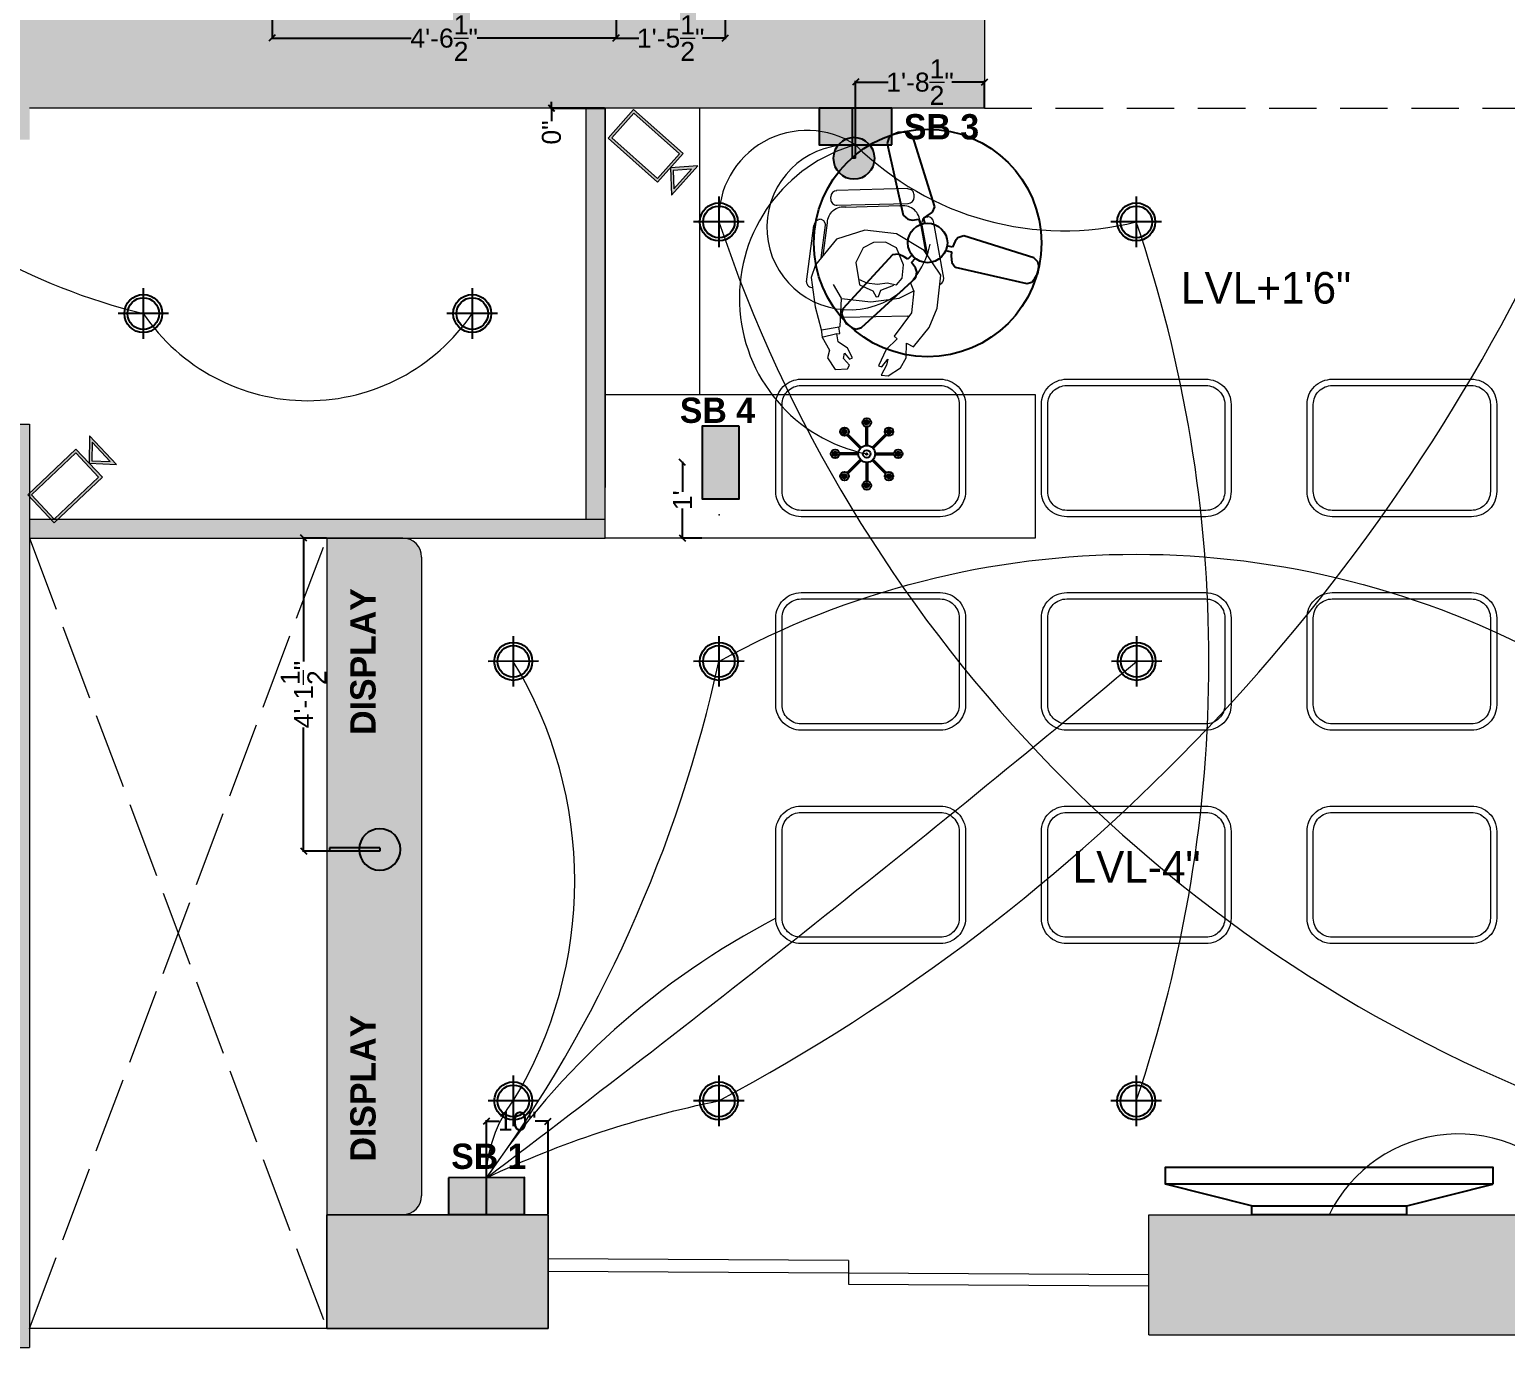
# Model space of a CAD drawing. Header units: inches. Extents: x -4677 to 18437, y -5264 to 2453.
# Drawn here: x 2816 to 3049.4, y -927.1 to -718.7 of the extents above; entities that cross this region are included whole.
import ezdxf

# ---------------------------------------------------------------- set-up
doc = ezdxf.new("R2010")
doc.units = ezdxf.units.IN
doc.linetypes.add('ACAD_ISO02W100', pattern=[15, 12, -3])
doc.linetypes.add('DASHED2', pattern=[0.375, 0.25, -0.125])
doc.layers.add('FURNI', color=140, linetype='Continuous', lineweight=18)
doc.layers.add('HATCH', color=251, linetype='Continuous', lineweight=0, transparency=0.75)
for name, color, linetype in [('IEL-HATCH-002', 7, 'Continuous'), ('PDF11_PDF_CH', 7, 'Continuous'), ('THIET-BI', 21, 'Continuous')]:
    doc.layers.add(name, color=color, linetype=linetype)
doc.styles.add('HEMI', font='stylu.ttf')
doc.styles.get("Standard").update_dxf_attribs({"font": 'arial.ttf'})
doc.dimstyles.get("Standard").update_dxf_attribs({"dimtxt": 3, "dimasz": 1, "dimexe": 0.18, "dimexo": 0.0625, "dimgap": 0.09, "dimtad": 0, "dimdec": 1, "dimzin": 0, "dimdsep": 46, "dimlunit": 4, "dimtxsty": 'Standard', "dimblk": 'OBLIQUE', "dimcen": 0.09, "dimclrd": 5, "dimclre": 5, "dimclrt": 5, "dimadec": 0, "dimazin": 0, "dimtfac": 1, "dimtdec": 1, "dimtofl": 0, "dimtmove": 0, "dimatfit": 3, "dimldrblk": 'OBLIQUE', "dimfxl": 1, "dimtolj": 1, "dimtzin": 0, "dimarcsym": 0})

# ---------------------------------------------------------------- blocks, each defined once
blk = doc.blocks.new('ger')
at = {"color": 5}
for p, q in [((6473.06, -970.68), (6473.07, -978.68)), ((6469.07, -974.68), (6477.07, -974.68))]:
    blk.add_line(p, q, dxfattribs=at)
for radius in [3, 2.5]:
    blk.add_circle((6473.07, -974.68), radius, dxfattribs=at)
blk = doc.blocks.new('A$C1C43440E')
at = {"layer": 'THIET-BI', "color": 18, "true_color": 0x000000}
for p, q in [((152.8, 589.3), (143.8, 581.1)), ((172.3, 598), (152.8, 589.3)), ((191.8, 598.2), (172.3, 598)), ((207, 596.1), (191.8, 598.2)), ((217.6, 585.2), (207, 596.1)), ((283.9, 371.8), (217.6, 585.2)), ((143.8, 581.1), (139.5, 564.2)), ((139.5, 564.2), (187.9, 346)), ((276.4, 355.5), (283.9, 371.8)), ((187.9, 346), (202.2, 334.1)), ((202.2, 334.1), (215.2, 331.5)), ((215.2, 331.5), (234.9, 334.1)), ((234.9, 334.1), (240, 316.6)), ((249.5, 338.4), (260.9, 344.5)), ((254.3, 320.4), (249.5, 338.4)), ((260.9, 344.5), (276.4, 355.5)), ((354.4, 277.5), (345.6, 267.6)), ((371.8, 284), (354.4, 277.5)), ((585, 216.8), (371.8, 284)), ((155.8, 226), (4.2, 61.9)), ((173.7, 227.6), (155.8, 226)), ((191, 219.7), (173.7, 227.6)), ((215.1, 226), (202, 212.9)), ((316.5, 239.3), (334.4, 234.5)), ((338, 249.3), (320.3, 253.6)), ((334.4, 234.5), (334, 221.5)), ((345.6, 267.6), (338, 249.3)), ((202, 212.9), (191, 219.7)), ((213, 202.4), (225.6, 215.5)), ((225.1, 186.7), (213, 202.4)), ((229.3, 174.1), (225.1, 186.7)), ((334, 221.5), (335.9, 202.6)), ((335.9, 202.6), (346.1, 188)), ((346.1, 188), (564.1, 138.7)), ((597.5, 204.6), (585, 216.8)), ((600.1, 192.8), (597.5, 204.6)), ((597.8, 171.5), (600.1, 192.8)), ((61.4, 4.7), (226.1, 155.7)), ((226.1, 155.7), (229.3, 174.1)), ((564.1, 138.7), (578.9, 142.4)), ((578.9, 142.4), (588.3, 154.5)), ((588.3, 154.5), (597.8, 171.5)), ((4.2, 61.9), (0, 47.2)), ((0, 47.2), (5.8, 33)), ((5.8, 33), (15.7, 16.3)), ((15.7, 16.3), (33.1, 3.7)), ((33.1, 3.7), (44.6, 0)), ((44.6, 0), (61.4, 4.7))]:
    blk.add_line(p, q, dxfattribs=at)
blk.add_circle((262, 261.9), 60, dxfattribs=at)
blk = doc.blocks.new('3r')
blk.add_circle((6568.27, -1060.41), 21)
at = {"layer": 'THIET-BI', "xscale": 0.06069589590044594, "yscale": 0.06069589590044594, "zscale": 0.06069589590044594}
blk.add_blockref('A$C1C43440E', (6552.37, -1076.31), dxfattribs=at)
blk = doc.blocks.new('DVB')
at = {"color": 30, "linetype": 'ByBlock', "true_color": 0xf26722}
for p, q in [((4631.71, 639.61), (4631.71, 646)), ((4632.16, 639.61), (4632.16, 646)), ((4629.76, 638.62), (4625.24, 643.14)), ((4630.08, 638.93), (4625.56, 643.45)), ((4633.8, 638.93), (4638.32, 643.45)), ((4634.11, 638.62), (4638.64, 643.14)), ((4629.09, 636.98), (4622.69, 636.98)), ((4629.09, 636.53), (4622.69, 636.53)), ((4634.79, 636.98), (4641.19, 636.98)), ((4634.79, 636.53), (4641.19, 636.53)), ((4629.76, 634.9), (4625.24, 630.38)), ((4630.08, 634.58), (4625.56, 630.06)), ((4631.71, 633.9), (4631.71, 627.51)), ((4632.16, 633.9), (4632.16, 627.51)), ((4633.8, 634.58), (4638.32, 630.06)), ((4634.11, 634.9), (4638.64, 630.38))]:
    blk.add_line(p, q, dxfattribs=at)
for centre, radius in [((4631.94, 647.44), 1.46), ((4631.94, 647.44), 0.745), ((4631.94, 647.44), 0.457), ((4631.94, 647.44), 0.155), ((4624.38, 644.31), 1.46), ((4624.38, 644.31), 0.745), ((4624.38, 644.31), 0.457), ((4624.38, 644.31), 0.155), ((4639.49, 644.31), 1.46), ((4639.49, 644.31), 0.745), ((4639.49, 644.31), 0.457), ((4639.49, 644.31), 0.155), ((4621.25, 636.76), 1.46), ((4621.25, 636.76), 0.745), ((4621.25, 636.76), 0.457), ((4621.25, 636.76), 0.155), ((4631.94, 636.76), 2.86), ((4631.94, 636.76), 1.29), ((4631.94, 636.76), 0.269), ((4642.62, 636.76), 1.46), ((4642.62, 636.76), 0.745), ((4642.62, 636.76), 0.457), ((4642.62, 636.76), 0.155), ((4624.38, 629.2), 1.46), ((4624.38, 629.2), 0.745), ((4624.38, 629.2), 0.457), ((4624.38, 629.2), 0.155), ((4631.94, 626.07), 1.46), ((4631.94, 626.07), 0.745), ((4631.94, 626.07), 0.457), ((4631.94, 626.07), 0.155), ((4639.49, 629.2), 1.46), ((4639.49, 629.2), 0.745), ((4639.49, 629.2), 0.457), ((4639.49, 629.2), 0.155)]:
    blk.add_circle(centre, radius, dxfattribs=at)
blk = doc.blocks.new('wf')
at = {"layer": 'PDF11_PDF_CH', "lineweight": 5}
for points in [[(-7098.22, -1897.24), (-7098.22, -1897.58)], [(-7086.03, -1895.95), (-7097.27, -1896.23)], [(-7097.21, -1898.59), (-7085.97, -1898.31)], [(-7095.75, -1898.87), (-7087.27, -1898.64)], [(-7100.86, -1901.79), (-7102.04, -1910.67)], [(-7099.68, -1906.9), (-7099.01, -1901.73)], [(-7084.06, -1900.95), (-7083.16, -1906)], [(-7082.77, -1900.33), (-7082.94, -1900.39)], [(-7081.93, -1901.34), (-7080.35, -1910.11)], [(-7093.62, -1910.33), (-7092.49, -1910.84), (-7090.75, -1911.06), (-7089.23, -1910.84), (-7087.77, -1911.17), (-7086.87, -1910.11), (-7086.65, -1908.03), (-7087.77, -1905.33), (-7089.51, -1904.43), (-7091.42, -1904.49), (-7093.05, -1905.33), (-7094.18, -1907.63), (-7093.62, -1911.17), (-7091.48, -1912.13), (-7090.98, -1913.09), (-7090.58, -1913.03), (-7090.24, -1912.02), (-7088.17, -1911.23)], [(-7096.43, -1913.25), (-7097.72, -1911.12)], [(-7085.02, -1912.13), (-7085.52, -1910.78)], [(-7096.82, -1917.86), (-7099.63, -1918.31)], [(-7096.03, -1916.29), (-7086.03, -1916.06)], [(-7097.21, -1918.93), (-7099.57, -1919.49)]]:
    blk.add_lwpolyline(points, dxfattribs=at)
for points in [[(-7085.92, -1898.31, 0.414213), (-7084.96, -1897.3), (-7084.96, -1896.9)], [(-7099.35, -1906.51), (-7098.67, -1901.34, -0.458817), (-7095.71, -1898.85)], [(-7098.95, -1901.8, 0.414213), (-7100.02, -1900.78), (-7099.85, -1900.78)], [(-7082.83, -1906.51), (-7083.73, -1901.4, -0.414214), (-7082.78, -1900.39)], [(-7101.99, -1910.67, 0.414214), (-7100.98, -1911.62), (-7101.15, -1911.62)]]:
    blk.add_lwpolyline(points, format="xyb", dxfattribs=at)
blk.add_lwpolyline([(-7096.48, -1913.31), (-7091.82, -1913.87), (-7087.32, -1913.25), (-7085.02, -1912.13), (-7085.41, -1915.61), (-7088.11, -1919.27), (-7087.66, -1919.72), (-7089.4, -1921.4), (-7090.58, -1923.99), (-7090.08, -1924.16), (-7089.12, -1922.92), (-7089.35, -1923.87), (-7090.19, -1925.45), (-7089.06, -1925.56), (-7087.15, -1924.27), (-7086.25, -1922.69), (-7086.2, -1920.39), (-7085.07, -1920.95), (-7082.6, -1917.92), (-7081.31, -1914.88), (-7080.75, -1909.66), (-7083.39, -1905.72), (-7087.77, -1903.08), (-7092.77, -1902.52), (-7097.27, -1903.93), (-7100.58, -1908.03), (-7101.26, -1909.99), (-7100.64, -1914.66), (-7099.68, -1918.25), (-7099.52, -1919.43), (-7098.34, -1921.51), (-7098.67, -1922.69), (-7097.44, -1924.55), (-7095.53, -1924.44), (-7095.19, -1923.87), (-7096.14, -1922.81), (-7095.98, -1921.96), (-7095.19, -1922.92), (-7094.74, -1922.69), (-7095.53, -1921.18), (-7096.99, -1920.17), (-7097.21, -1918.93), (-7096.71, -1918.87), (-7096.88, -1917.81), (-7096.65, -1917.75)], close=True, dxfattribs=at)
for centre, radius, start, end in [((-7097.18, -1897.27), 0.983, 90.3735, 180.3735), ((-7085.95, -1896.99), 0.983, 1.8072, 91.8073), ((-7097.18, -1897.6), 0.983, 180.9887, 270.9888), ((-7086.68, -1901.26), 2.61, 5.8667, 102.464), ((-7099.83, -1901.82), 0.983, 91.192, 181.192), ((-7082.86, -1901.37), 0.983, 1.604, 91.604), ((-7081.28, -1910.19), 0.983, 295.8673, 1.5711), ((-7101.12, -1910.47), 1.15, 271.0278, 275.4764), ((-7096.12, -1912.33), 4.02, 263.3806, 271.247), ((-7086.11, -1912.1), 4.02, 271.5931, 275.6031)]:
    blk.add_arc(centre, radius, start, end, dxfattribs=at)
blk = doc.blocks.new('erh')
for p, q in [((3623.97, 765.54), (3599.36, 765.54)), ((3599.36, 765.54), (3599.36, 764.17)), ((3623.97, 764.17), (3623.97, 765.54)), ((3623.97, 764.17), (3599.36, 764.17))]:
    blk.add_line(p, q)
at = {"ltscale": 7}
for p, q in [((3599.36, 764.17), (3585.77, 760.72)), ((3623.97, 764.17), (3637.56, 760.72))]:
    blk.add_line(p, q, dxfattribs=at)
blk.add_lwpolyline([(3585.77, 760.72), (3637.56, 760.72), (3637.56, 758.04), (3585.77, 758.04)], close=True, dxfattribs=at)
blk = doc.blocks.new('WR')
at = {"layer": 'IEL-HATCH-002', "true_color": 0x58ba48, "transparency": 33554687}
h = blk.add_hatch(color=85, dxfattribs=at)
h.dxf.hatch_style = 1
h.paths.add_polyline_path([(6272.58, 1161.27), (6284.59, 1161.27), (6284.59, 1167.12), (6272.58, 1167.12)])
blk.add_lwpolyline([(6272.58, 1167.11), (6272.58, 1161.27), (6284.59, 1161.29), (6284.59, 1167.13)], close=True)
blk = doc.blocks.new('WGGG')
at = {"layer": 'IEL-HATCH-002', "transparency": 33554687}
h = blk.add_hatch(color=5, dxfattribs=at)
h.dxf.hatch_style = 1
h.paths.add_polyline_path([(4623.51, 516.19), (4635.02, 516.19), (4635.02, 522.02), (4623.51, 522.02)])
blk.add_lwpolyline([(4623.51, 522.02), (4623.51, 516.19), (4635.02, 516.19), (4635.02, 522.02)], close=True)
blk = doc.blocks.new('rst')
at = {"layer": 'HATCH', "true_color": 0xed1f24, "transparency": 33554687}
h = blk.add_hatch(color=240, dxfattribs=at)
h.dxf.hatch_style = 1
h.paths.add_polyline_path([(9145.23, 1295.53), (9130.09, 1295.53), (9137.67, 1288.17)])
h.paths.add_polyline_path([(9142.77, 1294.53), (9137.67, 1289.56), (9132.56, 1294.53)], flags=16)
h.paths.add_polyline_path([(9145.06, 1288.17), (9130.29, 1288.17), (9130.29, 1262.62), (9145.06, 1262.62)])
h.paths.add_polyline_path([(9144.06, 1287.17), (9144.06, 1263.62), (9131.29, 1263.62), (9131.29, 1287.17)], flags=16)
at = {"layer": 'FURNI', "color": 18, "true_color": 0x000000}
for points in [[(9145.23, 1295.53), (9130.09, 1295.53), (9137.67, 1288.17)], [(9142.77, 1294.53), (9132.56, 1294.53), (9137.67, 1289.56)], [(9130.29, 1288.17), (9145.06, 1288.17), (9145.06, 1262.62), (9130.29, 1262.62)], [(9131.29, 1287.17), (9144.06, 1287.17), (9144.06, 1263.62), (9131.29, 1263.62)]]:
    blk.add_lwpolyline(points, close=True, dxfattribs=at)
blk = doc.blocks.new('HT')
at = {"layer": 'IEL-HATCH-002', "true_color": 0xf7f281, "transparency": 33554687}
h = blk.add_hatch(color=51, dxfattribs=at)
h.dxf.hatch_style = 1
h.paths.add_polyline_path([(4618.55, 566.68, 0.962396), (4625.07, 566.43), (4621.82, 566.43), (4621.82, 566.93), (4625.07, 566.93, 0.962396)])
for p, q in [((4621.82, 566.93), (4629.77, 566.93)), ((4621.82, 566.93), (4621.82, 566.43)), ((4621.82, 566.43), (4629.77, 566.43)), ((4629.77, 566.93), (4629.77, 566.43))]:
    blk.add_line(p, q)
blk.add_circle((4621.82, 566.68), 3.27)
blk = doc.blocks.new('_Oblique')
at = {"color": 0, "linetype": 'ByBlock', "lineweight": -2}
blk.add_line((-0.5, -0.5), (0.5, 0.5), dxfattribs=at)
blk = doc.blocks.new('*D268')
at = {"color": 5, "lineweight": -2, "transparency": 16777216}
for p, q in [((2368.73, -1141.16), (2368.73, -1126.29)), ((2368.73, -1126.47), (2370.76, -1126.47)), ((2378.48, -1126.47), (2376.44, -1126.47)), ((2378.48, -1141.17), (2378.48, -1126.29))]:
    blk.add_line(p, q, dxfattribs=at)
at = {"layer": 'Defpoints', "color": 0, "transparency": 16777216}
for p in [(2378.48, -1126.47), (2368.73, -1141.23), (2378.48, -1141.24)]:
    blk.add_point(p, dxfattribs=at)
at = {"color": 5, "lineweight": -2, "transparency": 16777216, "rotation": 180}
blk.add_blockref('_Oblique', (2368.73, -1126.47), dxfattribs=at)
at = {"color": 5, "lineweight": -2, "transparency": 16777216}
blk.add_blockref('_Oblique', (2378.48, -1126.47), dxfattribs=at)
at = {"color": 5, "lineweight": 5, "transparency": 16777216, "insert": (2373.6, -1126.47), "char_height": 3, "attachment_point": 5}
blk.add_mtext('\\A1;10"', dxfattribs=at)
blk = doc.blocks.new('*D246')
at = {"color": 5, "lineweight": -2, "transparency": 16777216}
for p, q in [((2379.01, -966.24), (2379.01, -965.24)), ((2387.41, -966.24), (2378.83, -966.24)), ((2387.41, -966.3), (2378.83, -966.3)), ((2379.01, -966.3), (2379.01, -968.3))]:
    blk.add_line(p, q, dxfattribs=at)
at = {"layer": 'Defpoints', "color": 0, "transparency": 16777216}
for p in [(2379.01, -966.3), (2387.48, -966.24), (2387.48, -966.3)]:
    blk.add_point(p, dxfattribs=at)
at = {"color": 5, "lineweight": -2, "transparency": 16777216}
for p, rotation in [((2379.01, -966.24), 270), ((2379.01, -966.3), 90)]:
    blk.add_blockref('_Oblique', p, dxfattribs=dict(at, rotation=rotation))
at = {"color": 5, "lineweight": 5, "transparency": 16777216, "insert": (2379.01, -970.11), "char_height": 3, "attachment_point": 5, "rotation": 90}
blk.add_mtext('\\A1;0"', dxfattribs=at)
blk = doc.blocks.new('*D247')
at = {"color": 5, "lineweight": -2, "transparency": 16777216}
for p, q in [((2399.72, -1022.28), (2399.72, -1026.93)), ((2399.78, -1022.28), (2399.9, -1022.28)), ((2399.72, -1034.24), (2399.72, -1029.59)), ((2402.78, -1034.24), (2399.54, -1034.24))]:
    blk.add_line(p, q, dxfattribs=at)
at = {"layer": 'Defpoints', "color": 0, "transparency": 16777216}
for p in [(2399.72, -1022.28), (2399.72, -1034.24), (2402.84, -1034.24)]:
    blk.add_point(p, dxfattribs=at)
at = {"color": 5, "lineweight": -2, "transparency": 16777216}
for p, rotation in [((2399.72, -1022.28), 90), ((2399.72, -1034.24), 270)]:
    blk.add_blockref('_Oblique', p, dxfattribs=dict(at, rotation=rotation))
at = {"color": 5, "lineweight": 5, "transparency": 16777216, "insert": (2399.72, -1028.26), "char_height": 3, "attachment_point": 5, "rotation": 90}
blk.add_mtext("\\A1;1'", dxfattribs=at)
blk = doc.blocks.new('*D253')
at = {"color": 5, "lineweight": -2, "transparency": 16777216}
for p, q in [((2343.41, -1034.24), (2339.63, -1034.24)), ((2339.81, -1034.24), (2339.81, -1053.75)), ((2339.81, -1083.74), (2339.81, -1064.22)), ((2343.85, -1083.74), (2339.63, -1083.74))]:
    blk.add_line(p, q, dxfattribs=at)
at = {"layer": 'Defpoints', "color": 0, "transparency": 16777216}
for p in [(2339.81, -1034.24), (2343.48, -1034.24), (2343.91, -1083.74)]:
    blk.add_point(p, dxfattribs=at)
at = {"color": 5, "lineweight": -2, "transparency": 16777216}
for p, rotation in [((2339.81, -1034.24), 90), ((2339.81, -1083.74), 270)]:
    blk.add_blockref('_Oblique', p, dxfattribs=dict(at, rotation=rotation))
at = {"color": 5, "lineweight": 5, "transparency": 16777216, "insert": (2339.81, -1058.99), "char_height": 3, "attachment_point": 5, "rotation": 90}
blk.add_mtext('\\A1;4\'-1{\\H1x;\\S1/2;}"', dxfattribs=at)
blk = doc.blocks.new('*D254')
at = {"color": 5, "lineweight": -2, "transparency": 16777216}
for p, q in [((2389.23, -949.3), (2389.23, -955.36)), ((2406.48, -949.3), (2406.48, -955.36)), ((2389.23, -955.18), (2392.82, -955.18)), ((2406.48, -955.18), (2402.88, -955.18))]:
    blk.add_line(p, q, dxfattribs=at)
at = {"layer": 'Defpoints', "color": 0, "transparency": 16777216}
for p in [(2389.23, -949.24), (2406.48, -949.24), (2389.23, -955.18)]:
    blk.add_point(p, dxfattribs=at)
at = {"color": 5, "lineweight": -2, "transparency": 16777216, "rotation": 180}
blk.add_blockref('_Oblique', (2389.23, -955.18), dxfattribs=at)
at = {"color": 5, "lineweight": -2, "transparency": 16777216}
blk.add_blockref('_Oblique', (2406.48, -955.18), dxfattribs=at)
at = {"color": 5, "lineweight": 5, "transparency": 16777216, "insert": (2397.85, -955.18), "char_height": 3, "attachment_point": 5}
blk.add_mtext('\\A1;1\'-5{\\H1x;\\S1/2;}"', dxfattribs=at)
blk = doc.blocks.new('*D255')
at = {"color": 5, "lineweight": -2, "transparency": 16777216}
for p, q in [((2334.83, -949.3), (2334.83, -955.36)), ((2389.23, -949.3), (2389.23, -955.36)), ((2334.83, -955.18), (2356.8, -955.18)), ((2389.23, -955.18), (2367.26, -955.18))]:
    blk.add_line(p, q, dxfattribs=at)
at = {"layer": 'Defpoints', "color": 0, "transparency": 16777216}
for p in [(2334.83, -949.24), (2389.23, -949.24), (2334.83, -955.18)]:
    blk.add_point(p, dxfattribs=at)
at = {"color": 5, "lineweight": -2, "transparency": 16777216, "rotation": 180}
blk.add_blockref('_Oblique', (2334.83, -955.18), dxfattribs=at)
at = {"color": 5, "lineweight": -2, "transparency": 16777216}
blk.add_blockref('_Oblique', (2389.23, -955.18), dxfattribs=at)
at = {"color": 5, "lineweight": 5, "transparency": 16777216, "insert": (2362.03, -955.18), "char_height": 3, "attachment_point": 5}
blk.add_mtext('\\A1;4\'-6{\\H1x;\\S1/2;}"', dxfattribs=at)
blk = doc.blocks.new('*D256')
at = {"color": 5, "lineweight": -2, "transparency": 16777216}
for p, q in [((2427.09, -966.17), (2427.09, -961.96)), ((2427.09, -962.14), (2432.25, -962.14)), ((2447.48, -962.14), (2442.31, -962.14)), ((2447.48, -966.17), (2447.48, -961.96))]:
    blk.add_line(p, q, dxfattribs=at)
at = {"layer": 'Defpoints', "color": 0, "transparency": 16777216}
for p in [(2427.09, -962.14), (2427.09, -966.24), (2447.48, -966.24)]:
    blk.add_point(p, dxfattribs=at)
at = {"color": 5, "lineweight": -2, "transparency": 16777216, "rotation": 180}
blk.add_blockref('_Oblique', (2427.09, -962.14), dxfattribs=at)
at = {"color": 5, "lineweight": -2, "transparency": 16777216}
blk.add_blockref('_Oblique', (2447.48, -962.14), dxfattribs=at)
at = {"color": 5, "lineweight": 5, "transparency": 16777216, "insert": (2437.28, -962.14), "char_height": 3, "attachment_point": 5}
blk.add_mtext('\\A1;1\'-8{\\H1x;\\S1/2;}"', dxfattribs=at)
blk = doc.blocks.new('SRG')
at = {"layer": 'IEL-HATCH-002', "lineweight": 5, "true_color": 0x939598, "transparency": 33554687}
h = blk.add_hatch(color=252, dxfattribs=at)
h.dxf.hatch_style = 1
h.paths.add_polyline_path([(2296.48, -1034.24), (2296.48, -1016.24), (2281.48, -1016.24), (2281.48, -1150.24), (2269.48, -1150.24), (2132.48, -1150.24), (2132.48, -965.24), (2144.48, -965.24), (2199.48, -965.24), (2199.48, -948.24), (2133.48, -948.24), (2133.48, -878.24), (2190.48, -878.24), (2201.48, -878.24), (2201.48, -856.24), (2133.48, -856.24), (2133.48, -680.24), (2241.48, -680.24), (2241.48, -668.24), (2120.48, -668.24), (2120.48, -1162.24), (2296.48, -1162.24), (2296.48, -1159.24)])
h.paths.add_polyline_path([(2714.48, -668.24), (2287.48, -668.24), (2287.48, -680.24), (2406.48, -680.24), (2406.48, -692.24), (2406.48, -695.24), (2423.48, -695.24), (2423.48, -680.24), (2702.48, -680.24), (2702.48, -800.24), (2690.48, -800.24), (2666.48, -800.24), (2666.48, -817.24), (2700.48, -817.24), (2700.48, -935.24), (2581.48, -935.24), (2581.48, -817.24), (2616.48, -817.24), (2616.48, -800.24), (2562.48, -800.24), (2562.48, -939.24), (2555.48, -939.24), (2555.48, -958.24), (2725.48, -958.24), (2725.48, -1141.24), (2572.48, -1141.24), (2572.48, -1129.24), (2572.48, -1126.24), (2555.48, -1126.24), (2555.48, -1141.24), (2531.48, -1141.24), (2473.48, -1141.24), (2473.48, -1160.24), (2737.48, -1160.24), (2737.48, -946.24), (2714.48, -946.24)])
h.paths.add_polyline_path([(2447.48, -949.24), (2423.48, -949.24), (2423.48, -934.24), (2406.48, -934.24), (2406.48, -949.24), (2372.48, -949.24), (2256.48, -949.24), (2256.48, -966.24), (2281.48, -966.24), (2281.48, -971.24), (2296.48, -971.24), (2296.48, -966.24), (2372.48, -966.24), (2447.48, -966.24)])
h.paths.add_polyline_path([(2387.48, -1031.24), (2296.48, -1031.24), (2296.48, -1034.24), (2387.48, -1034.24)], flags=17)
h.paths.add_polyline_path([(2387.48, -966.24), (2384.48, -966.24), (2384.48, -1031.24), (2387.48, -1031.24)], flags=17)
at = {"layer": 'IEL-HATCH-002', "lineweight": 5, "true_color": 0xc6a88b, "transparency": 33554687}
h = blk.add_hatch(color=43, dxfattribs=at)
h.dxf.hatch_style = 1
h.paths.add_polyline_path([(2725.48, -958.24), (2555.48, -958.24), (2555.48, -970.24, 0.414214), (2558.48, -973.24), (2710.48, -973.24), (2710.48, -1126.24), (2575.48, -1126.24, 0.414214), (2572.48, -1129.24), (2572.48, -1141.24), (2725.48, -1141.24)])
h.paths.add_polyline_path([(2358.48, -1037.24, 0.414214), (2355.48, -1034.24), (2343.48, -1034.24), (2343.48, -1050.24), (2343.48, -1141.24), (2355.48, -1141.24, 0.414214), (2358.48, -1138.24)])
h.paths.add_polyline_path([(2562.48, -800.24), (2550.48, -800.24, 0.414214), (2547.48, -803.24), (2547.48, -936.24, 0.414214), (2550.48, -939.24), (2562.48, -939.24)])
h.paths.add_polyline_path([(2702.48, -680.24), (2423.48, -680.24), (2423.48, -692.24, 0.414214), (2426.48, -695.24), (2687.48, -695.24), (2687.48, -797.24, 0.414214), (2690.48, -800.24), (2702.48, -800.24)])
h.paths.add_polyline_path([(2406.48, -680.24), (2287.48, -680.24), (2287.48, -692.24, 0.414214), (2290.48, -695.24), (2403.48, -695.24, 0.414214), (2406.48, -692.24)])
h.paths.add_polyline_path([(2241.48, -680.24), (2133.48, -680.24), (2133.48, -695.24), (2133.48, -856.24), (2145.48, -856.24, 0.414214), (2148.48, -853.24), (2148.48, -695.24), (2238.48, -695.24, 0.414214), (2241.48, -692.24)])
h.paths.add_polyline_path([(2147.48, -968.24, 0.414214), (2144.48, -965.24), (2132.48, -965.24), (2132.48, -1150.24), (2144.48, -1150.24, 0.414214), (2147.48, -1147.24)])
h.paths.add_polyline_path([(2281.48, -1016.24), (2269.48, -1016.24, 0.414214), (2266.48, -1019.24), (2266.48, -1147.24, 0.414214), (2269.48, -1150.24), (2281.48, -1150.24)])
h.paths.add_polyline_path([(2406.48, -934.24), (2259.48, -934.24, 0.414214), (2256.48, -937.24), (2256.48, -949.24), (2372.48, -949.24), (2406.48, -949.24)])
h.paths.add_polyline_path([(2447.48, -937.24, 0.414214), (2444.48, -934.24), (2423.48, -934.24), (2423.48, -949.24), (2447.48, -949.24)])
at = {"layer": 'IEL-HATCH-002', "lineweight": 5, "true_color": 0x939598, "transparency": 33554687}
h = blk.add_hatch(color=252, dxfattribs=at)
h.dxf.hatch_style = 1
h.paths.add_polyline_path([(2378.48, -1141.24), (2343.48, -1141.24), (2343.48, -1159.24), (2378.48, -1159.24)])
at = {"lineweight": 5}
for p, q in [((2447.48, -949.24), (2447.48, -966.24)), ((2384.48, -1031.24), (2384.48, -966.24)), ((2387.48, -966.24), (2387.48, -1026.24)), ((2387.48, -1034.24), (2387.48, -966.24)), ((2402.48, -1011.56), (2402.48, -966.24)), ((2281.48, -1016.24), (2296.48, -1016.24)), ((2296.48, -1016.24), (2296.48, -1034.24)), ((2296.48, -1031.24), (2387.48, -1031.24)), ((2296.48, -1034.24), (2343.48, -1034.24)), ((2296.48, -1034.24), (2296.48, -1159.24)), ((2296.48, -1034.24), (2387.48, -1034.24)), ((2343.48, -1034.24), (2343.48, -1050.24)), ((2343.48, -1034.24), (2343.48, -1034.24)), ((2355.48, -1034.24), (2343.48, -1034.24)), ((2358.48, -1037.24), (2358.48, -1138.24)), ((2343.48, -1050.24), (2343.48, -1141.24)), ((2343.48, -1141.24), (2378.48, -1141.24)), ((2343.48, -1159.24), (2343.48, -1141.24)), ((2343.48, -1141.24), (2355.48, -1141.24)), ((2378.48, -1141.24), (2378.48, -1159.24)), ((2473.48, -1160.24), (2473.48, -1141.24)), ((2473.48, -1141.24), (2555.48, -1141.24)), ((2425.99, -1148.49), (2425.97, -1152.24)), ((2473.48, -1149.74), (2473.48, -1149.74)), ((2378.47, -1151.24), (2378.48, -1151.24)), ((2343.48, -1159.24), (2296.48, -1159.24)), ((2296.48, -1159.24), (2296.48, -1162.24)), ((2378.48, -1159.24), (2343.48, -1159.24)), ((2473.48, -1160.24), (2737.48, -1160.24)), ((2120.48, -1162.24), (2296.48, -1162.24))]:
    blk.add_line(p, q, dxfattribs=at)
at = {"color": 9, "linetype": 'ACAD_ISO02W100', "lineweight": 5, "true_color": 0xc7c8ca}
for p, q in [((2296.48, -1159.24), (2343.48, -1034.24)), ((2296.48, -1034.24), (2343.48, -1159.24))]:
    blk.add_line(p, q, dxfattribs=at)
at = {"lineweight": 5}
for points in [[(2447.48, -966.24), (2372.48, -966.24), (2296.48, -966.24)], [(2425.98, -1148.49), (2378.48, -1148.24), (2378.47, -1150.24)], [(2425.98, -1152.24), (2473.48, -1152.49), (2473.48, -1150.74), (2378.48, -1150.24)]]:
    blk.add_lwpolyline(points, dxfattribs=at)
for points in [[(2387.48, -1034.24), (2387.48, -1011.56), (2455.48, -1011.56), (2455.48, -1034.24)], [(2378.48, -1141.24), (2343.48, -1141.24), (2343.48, -1159.24), (2378.48, -1159.24)]]:
    blk.add_lwpolyline(points, close=True, dxfattribs=at)
for centre, start, end in [((2355.48, -1037.24), 0, 90), ((2355.48, -1138.24), 270, 0)]:
    blk.add_arc(centre, 3, start, end, dxfattribs=at)
for name, p, rotation in [('WGGG', (7056.35, -450.05), 180), ('WGGG', (1886.66, 3606.98), 270), ('erh', (6113.64, -375.69), 180)]:
    blk.add_blockref(name, p, dxfattribs=dict(at, rotation=rotation))
at = {"lineweight": 5, "xscale": -1, "rotation": 270}
blk.add_blockref('HT', (1860.16, -5596.01), dxfattribs=at)
at = {"color": 18, "lineweight": 5, "true_color": 0x000000}
blk.add_blockref('wf', (9521.32, 916.97), dxfattribs=at)
at = {"lineweight": 5, "xscale": -1}
blk.add_blockref('HT', (6973.68, -1650.16), dxfattribs=at)
at = {"lineweight": 5}
blk.add_blockref('WR', (-3909.86, -2302.5), dxfattribs=at)
at = {"layer": 'FURNI', "color": 18, "lineweight": 5, "true_color": 0x000000}
for p, xscale, yscale, zscale, rotation in [((4499.59, 2175), 0.4104251043825756, 0.4104251043825756, 0.4104251043825756, 228.2691254855484), ((-654.91, 1339.39), 0.4104251043825757, 0.4104251043825757, 0.4104251043825757, 313.396879260631)]:
    blk.add_blockref('rst', p, dxfattribs=dict(at, xscale=xscale, yscale=yscale, zscale=zscale, rotation=rotation))
at = {"color": 240, "lineweight": 5, "true_color": 0xed1f24, "char_height": 4, "attachment_point": 1, "rotation": 359.9906, "style": 'HEMI'}
for s, insert in [('{\\fStylus BT|b1|i0|c0|p34;SB 3}', (2434.73, -967.2)), ('{\\fStylus BT|b1|i0|c0|p34;SB 4}', (2399.3, -1012.03)), ('{\\fStylus BT|b1|i0|c0|p34;SB 1}', (2363.15, -1130))]:
    blk.add_mtext(s, dxfattribs=dict(at, insert=insert))
at = {"color": 177, "lineweight": 5, "true_color": 0x293189, "char_height": 4, "width": 27.8346, "attachment_point": 1, "rotation": 89.9906, "style": 'HEMI'}
for insert in [(2347.19, -1065.36), (2347.19, -1132.82)]:
    blk.add_mtext('{\\fStylus BT|b1|i0|c0|p34;DISPLAY}', dxfattribs=dict(at, insert=insert))
at = {"lineweight": 5}
dim = blk.add_linear_dim(base=(2334.83, -955.18), p1=(2389.23, -949.24), p2=(2334.83, -949.24), dimstyle='Standard', override={"dimtmove": 1}, dxfattribs=at)
dim.commit()
dim.dimension.update_dxf_attribs({"geometry": '*D255', "text_midpoint": (2362.03, -955.18)})
for base, p1, p2, picture, middle in [((2389.22649378, -955.17844495), (2406.47649378, -949.23570013), (2389.22649378, -949.23570013), '*D254', (2397.85149378, -955.17844495)), ((2427.09, -962.14), (2447.48, -966.24), (2427.09, -966.24), '*D256', (2437.28, -962.14)), ((2378.4765, -1126.4684), (2368.7263, -1141.2265), (2378.4765, -1141.2357), '*D268', (2373.6014, -1126.4684))]:
    dim = blk.add_linear_dim(base=base, p1=p1, p2=p2, dimstyle='Standard', dxfattribs=at)
    dim.commit()
    dim.dimension.update_dxf_attribs({"geometry": picture, "text_midpoint": middle})
for base, p1, p2, picture, middle in [((2379.01, -966.3), (2387.48, -966.24), (2387.48, -966.3), '*D246', (2379.01, -970.11)), ((2399.72, -1034.24), (2399.72, -1022.28), (2402.84, -1034.24), '*D247', (2399.72, -1028.26)), ((2339.81, -1034.24), (2343.91, -1083.74), (2343.48, -1034.24), '*D253', (2339.81, -1058.99))]:
    dim = blk.add_linear_dim(base=base, p1=p1, p2=p2, angle=90, dimstyle='Standard', dxfattribs=at)
    dim.commit()
    dim.dimension.update_dxf_attribs({"geometry": picture, "text_midpoint": middle})

msp = doc.modelspace()

# ---------------------------------------------------------------- linework, layer by layer
at = {"color": 241, "linetype": 'DASHED2', "lineweight": 5, "ltscale": 30, "true_color": 0xf7abae}
msp.add_line((2967.01, -731.11), (3075.01, -731.11), dxfattribs=at)
at = {"color": 114, "lineweight": 5, "true_color": 0x139b48}
for points in [[(2888.26, -900.26, -0.060982), (2925.01, -888.11, 0.161407), (3057.01, -749.11)], [(2888.26, -900.26, 0.103924), (2925.01, -818.61, -0.256669), (3057.01, -818.61)], [(2888.26, -900.26, -0.160559), (2892.51, -888.11, 0.279645), (2892.51, -818.61)]]:
    msp.add_lwpolyline(points, format="xyb", dxfattribs=at)
at = {"color": 2, "lineweight": 5, "true_color": 0xf1eb1f}
for points in [[(2938.01, -773.99), (2960.01, -773.99, -0.414214), (2964.01, -777.99), (2964.01, -791.74, -0.414214), (2960.01, -795.74), (2938.01, -795.74, -0.414214), (2934.01, -791.74), (2934.01, -777.99, -0.414214)], [(2980.01, -773.99), (3002.01, -773.99, -0.414214), (3006.01, -777.99), (3006.01, -791.74, -0.414214), (3002.01, -795.74), (2980.01, -795.74, -0.414214), (2976.01, -791.74), (2976.01, -777.99, -0.414214)], [(3022.01, -773.99), (3044.01, -773.99, -0.414214), (3048.01, -777.99), (3048.01, -791.74, -0.414214), (3044.01, -795.74), (3022.01, -795.74, -0.414214), (3018.01, -791.74), (3018.01, -777.99, -0.414214)], [(2938.01, -807.74), (2960.01, -807.74, -0.414214), (2964.01, -811.74), (2964.01, -825.49, -0.414214), (2960.01, -829.49), (2938.01, -829.49, -0.414214), (2934.01, -825.49), (2934.01, -811.74, -0.414214)], [(2980.01, -807.74), (3002.01, -807.74, -0.414214), (3006.01, -811.74), (3006.01, -825.49, -0.414214), (3002.01, -829.49), (2980.01, -829.49, -0.414214), (2976.01, -825.49), (2976.01, -811.74, -0.414214)], [(3022.01, -807.74), (3044.01, -807.74, -0.414214), (3048.01, -811.74), (3048.01, -825.49, -0.414214), (3044.01, -829.49), (3022.01, -829.49, -0.414214), (3018.01, -825.49), (3018.01, -811.74, -0.414214)], [(2938.01, -841.49), (2960.01, -841.49, -0.414214), (2964.01, -845.49), (2964.01, -859.24, -0.414214), (2960.01, -863.24), (2938.01, -863.24, -0.414214), (2934.01, -859.24), (2934.01, -845.49, -0.414214)], [(2980.01, -841.49), (3002.01, -841.49, -0.414214), (3006.01, -845.49), (3006.01, -859.24, -0.414214), (3002.01, -863.24), (2980.01, -863.24, -0.414214), (2976.01, -859.24), (2976.01, -845.49, -0.414214)], [(3022.01, -841.49), (3044.01, -841.49, -0.414214), (3048.01, -845.49), (3048.01, -859.24, -0.414214), (3044.01, -863.24), (3022.01, -863.24, -0.414214), (3018.01, -859.24), (3018.01, -845.49, -0.414214)]]:
    msp.add_lwpolyline(points, format="xyb", close=True, dxfattribs=at)
at = {"lineweight": 5}
for points in [[(2938.01, -774.99), (2960.01, -774.99, -0.414214), (2963.01, -777.99), (2963.01, -791.74, -0.414214), (2960.01, -794.74), (2938.01, -794.74, -0.414214), (2935.01, -791.74), (2935.01, -777.99, -0.414214)], [(2980.01, -774.99), (3002.01, -774.99, -0.414214), (3005.01, -777.99), (3005.01, -791.74, -0.414214), (3002.01, -794.74), (2980.01, -794.74, -0.414214), (2977.01, -791.74), (2977.01, -777.99, -0.414214)], [(3022.01, -774.99), (3044.01, -774.99, -0.414214), (3047.01, -777.99), (3047.01, -791.74, -0.414214), (3044.01, -794.74), (3022.01, -794.74, -0.414214), (3019.01, -791.74), (3019.01, -777.99, -0.414214)], [(2938.01, -808.74), (2960.01, -808.74, -0.414214), (2963.01, -811.74), (2963.01, -825.49, -0.414214), (2960.01, -828.49), (2938.01, -828.49, -0.414214), (2935.01, -825.49), (2935.01, -811.74, -0.414214)], [(2980.01, -808.74), (3002.01, -808.74, -0.414214), (3005.01, -811.74), (3005.01, -825.49, -0.414214), (3002.01, -828.49), (2980.01, -828.49, -0.414214), (2977.01, -825.49), (2977.01, -811.74, -0.414214)], [(3022.01, -808.74), (3044.01, -808.74, -0.414214), (3047.01, -811.74), (3047.01, -825.49, -0.414214), (3044.01, -828.49), (3022.01, -828.49, -0.414214), (3019.01, -825.49), (3019.01, -811.74, -0.414214)], [(2938.01, -842.49), (2960.01, -842.49, -0.414214), (2963.01, -845.49), (2963.01, -859.24, -0.414214), (2960.01, -862.24), (2938.01, -862.24, -0.414214), (2935.01, -859.24), (2935.01, -845.49, -0.414214)], [(2980.01, -842.49), (3002.01, -842.49, -0.414214), (3005.01, -845.49), (3005.01, -859.24, -0.414214), (3002.01, -862.24), (2980.01, -862.24, -0.414214), (2977.01, -859.24), (2977.01, -845.49, -0.414214)], [(3022.01, -842.49), (3044.01, -842.49, -0.414214), (3047.01, -845.49), (3047.01, -859.24, -0.414214), (3044.01, -862.24), (3022.01, -862.24, -0.414214), (3019.01, -859.24), (3019.01, -845.49, -0.414214)]]:
    msp.add_lwpolyline(points, format="xyb", close=True, dxfattribs=at)
at = {"color": 114, "lineweight": 5, "true_color": 0x139b48}
for centre, radius, start, end in [((2938.96, -748.6), 13.95, 56.6498, 182.0881), ((2856.74, -669.41), 96.9, 224.1849, 256.4376), ((2953.4, -761.16), 25.15, 105.6395, 258.4935), ((2945.66, -749.96), 13.05, 85.7712, 348.1846), ((2979.61, -703.66), 46.86, 225.2676, 284.0898), ((3140.34, -676.8), 227.14, 198.5622, 248.4785), ((2786.39, -818.61), 216.11, 341.2404, 18.7596), ((2860.01, -745.97), 31.42, 214.1464, 325.8536), ((1321.97, 1177.3), 2601.83, 307.01286, 309.90423), ((2990.53, -968.3), 122.83, 117.3949, 146.3648), ((3041.97, -916.11), 22.77, 35.7461, 153.9355)]:
    msp.add_arc(centre, radius, start, end, dxfattribs=at)
at = {"lineweight": 5}
msp.add_point((2925.05, -795.44), dxfattribs=at)

# ---------------------------------------------------------------- block references
msp.add_blockref('SRG', (519.54, 235.13))
for name, p, xscale, yscale, zscale in [('3r', (-2671.93, 156.48), 0.857142857142855, 0.857142857142855, 0.857142857142855), ('DVB', (789.3, -1082.62), 0.4661312656808801, 0.4661312656808801, 0.4661312656808801)]:
    msp.add_blockref(name, p, dxfattribs=dict(at, xscale=xscale, yscale=yscale, zscale=zscale))
at = {"lineweight": 5, "rotation": 270}
for p in [(3899.69, 5723.96), (3965.69, 5723.96), (3808.69, 5709.46), (3860.69, 5709.46), (3867.19, 5654.46), (3899.69, 5654.46), (3965.75, 5654.46), (3867.19, 5584.96), (3899.69, 5584.96), (3965.69, 5584.96)]:
    msp.add_blockref('ger', p, dxfattribs=at)

# ---------------------------------------------------------------- texts
at = {"lineweight": 5, "char_height": 5, "attachment_point": 1, "rotation": 359.9906, "style": 'HEMI'}
for s, insert, width in [('LVL+1\'6"', (2998.09, -757.03), 57.0108), ('\\pxt3;LVL-4"', (2980.95, -848.58), 22.6935)]:
    msp.add_mtext(s, dxfattribs=dict(at, insert=insert, width=width))

doc.saveas('drawing.dxf')
